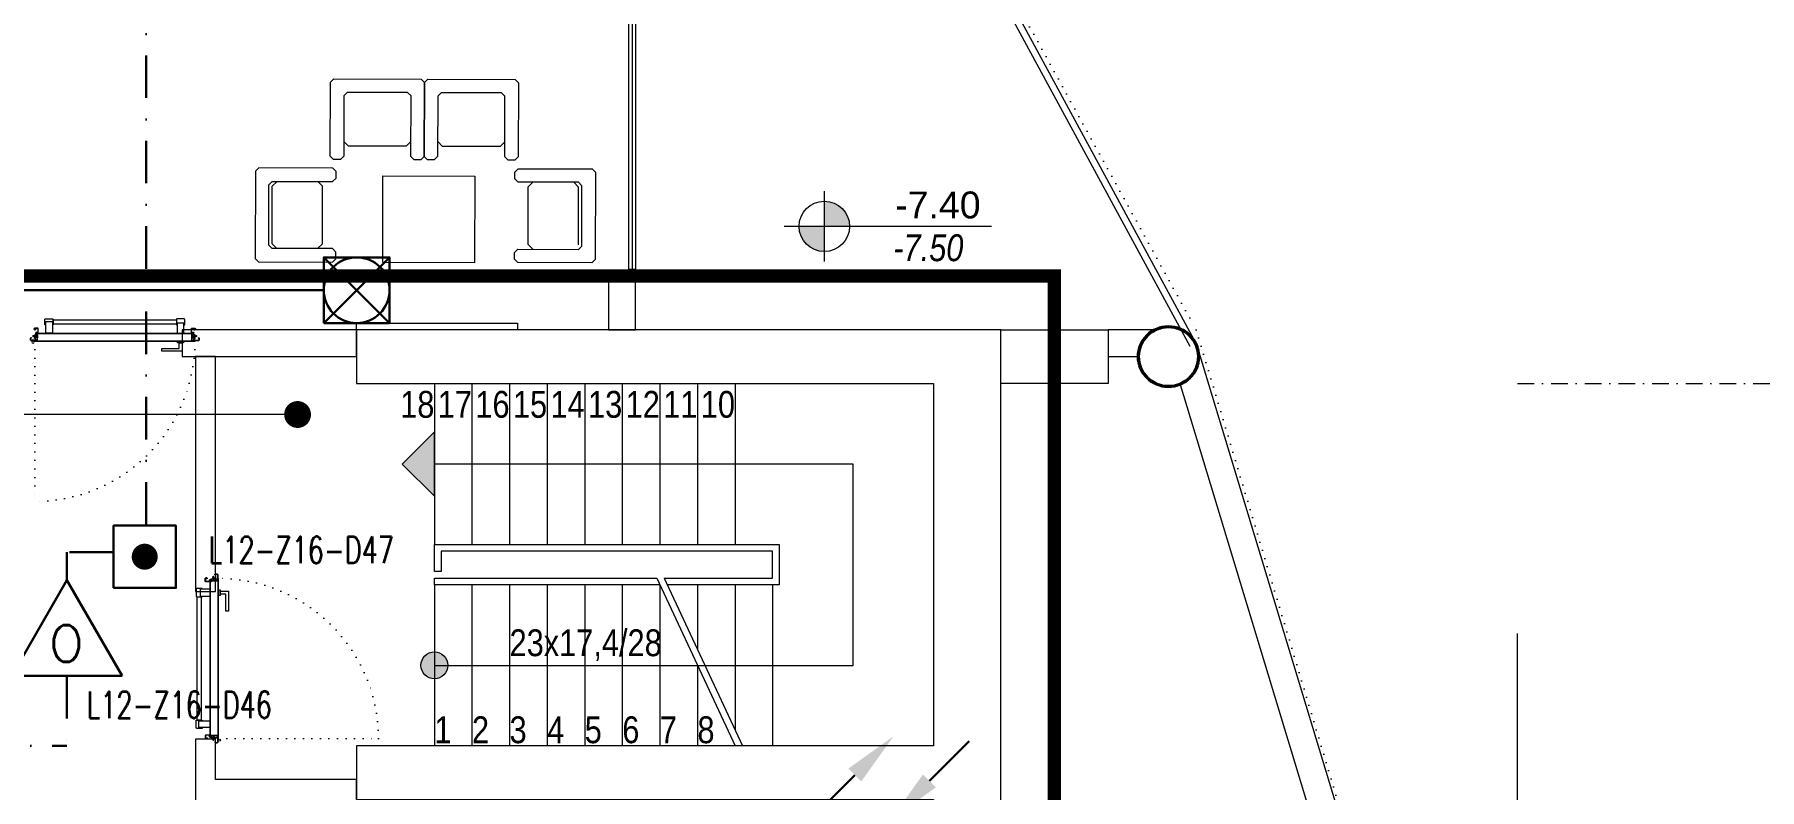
# Model space of a CAD drawing. Header units: metres. Extents: x -19121 to 152404, y -12107 to 29421.
# Drawn here: x 95320 to 96605, y 2138 to 2700 of the extents above; entities that cross this region are included whole.
import ezdxf
from ezdxf.enums import TextEntityAlignment as Align

# ---------------------------------------------------------------- set-up
doc = ezdxf.new("R2010")
doc.units = ezdxf.units.M
doc.header["$LTSCALE"] = 50
doc.header["$MEASUREMENT"] = 0
for name, pattern in [('DASHDOT', [25.4, 12.7, -6.35, 0, -6.35]), ('DASHDOT2', [0.5, 0.25, -0.125, 0, -0.125]), ('DOT2', [0.125, 0, -0.125])]:
    doc.linetypes.add(name, pattern=pattern)
doc.layers.get('0').update_dxf_attribs({"color": 9, "lineweight": 9})
for name, color, linetype, lineweight in [('00', 9, 'Continuous', 9), ('01', 9, 'Continuous', 9), ('06D', 9, 'Continuous', 9), ('10', 9, 'Continuous', 9), ('14', 9, 'Continuous', 9), ('15', 9, 'Continuous', 9), ('19', 9, 'Continuous', 9), ('20', 9, 'DOT2', 9), ('21', 9, 'Continuous', 9), ('21_mahal200', 9, 'Continuous', 9), ('24', 9, 'DASHDOT2', 9), ('E-DEDEKTÖR NUMARALARI', 20, 'Continuous', 30), ('E-DUVAR TİPİ FLAŞÖR', 7, 'Continuous', 30), ('E-KABLO', 7, 'Continuous', 30), ('E-OK', 3, 'Continuous', 30), ('E-OPTİK DUMAN DEDEKTÖRÜ', 7, 'Continuous', 30), ('E-YANGIN İHBAR BUTONU', 7, 'Continuous', 30), ('PENC4', 9, 'Continuous', 9)]:
    doc.layers.add(name, color=color, linetype=linetype, lineweight=lineweight)
doc.styles.add('Arial', font='arial.ttf', dxfattribs={"height": 2.5})
doc.styles.add('E-YAZI', font='txttw.shx', dxfattribs={"height": 200})
doc.styles.add('MuuM_TEXT-ITALIC', font='ARIALNI.TTF')
doc.styles.add('MuuM_TEXT-STANDART', font='ARIALN.TTF')
doc.dimstyles.new('MuuM_DIM200', dxfattribs={"dimscale": 20, "dimtxt": 2, "dimasz": 1, "dimexe": 1, "dimexo": 1, "dimgap": 1, "dimtad": 1, "dimdec": 1, "dimrnd": 0.5, "dimdsep": 46, "dimtxsty": 'MuuM_TEXT-STANDART', "dimblk": 'ARCHTICK', "dimcen": 0, "dimdle": 0.15, "dimclrd": 256, "dimclre": 256, "dimclrt": 256, "dimadec": 0, "dimazin": 0, "dimtfac": 5, "dimtdec": 1, "dimtix": 1, "dimtmove": 2, "dimatfit": 3, "dimldrblk": 'DOT', "dimfxl": 3, "dimfxlon": 1, "dimtolj": 1, "dimlwd": -1, "dimlwe": -1, "dimarcsym": 0})

# ---------------------------------------------------------------- blocks, each defined once
blk = doc.blocks.new('100_OPTİK DUMAN DEDEKTÖRÜ 085')
at = {"layer": 'E-OPTİK DUMAN DEDEKTÖRÜ', "color": 4}
blk.add_lwpolyline([(2.059, 0), (0, 3.566), (-2.059, 0)], close=True, dxfattribs=at)
at = {"layer": 'E-OPTİK DUMAN DEDEKTÖRÜ', "color": 3, "style": 'E-YAZI'}
blk.add_text('O', height=1.36, dxfattribs=at).set_placement((-0.022, 1.201), align=Align.MIDDLE)
blk = doc.blocks.new('*U241')
at = {"layer": 'E-OK', "color": 3, "linetype": 'Continuous'}
blk.add_line((84.9, 84.8), (172.1, 172), dxfattribs=at)
at = {"layer": 'E-OK', "color": 4, "linetype": 'Continuous', "const_width": 30}
blk.add_lwpolyline([(-15, 0, 1), (15, 0, 1)], format="xyb", close=True, dxfattribs=at)
at = {"layer": 'E-OK', "color": 3, "linetype": 'Continuous'}
blk.add_solid([(99, 70.7), (70.7, 99), (0, 0)], dxfattribs=at)
blk = doc.blocks.new('*U239')
at = {"layer": 'E-OK', "color": 3, "linetype": 'Continuous'}
blk.add_line((-97.8, -97.7), (0, 0), dxfattribs=at)
at = {"layer": 'E-OK', "color": 4, "linetype": 'Continuous', "const_width": 30}
blk.add_lwpolyline([(-15, 0, 1), (15, 0, 1)], format="xyb", close=True, dxfattribs=at)
at = {"layer": 'E-OK', "color": 3, "linetype": 'Continuous'}
blk.add_solid([(-83.6, -111.9), (-111.9, -83.6), (-182.7, -182.5)], dxfattribs=at)
blk = doc.blocks.new('100_YANGIN İHBAR BUTONU 085')
at = {"layer": 'E-YANGIN İHBAR BUTONU', "color": 4}
blk.add_lwpolyline([(-1.16, -1.16), (-1.16, 1.16), (1.16, 1.16), (1.16, -1.16)], close=True, dxfattribs=at)
at = {"layer": 'E-YANGIN İHBAR BUTONU', "color": 3, "const_width": 0.483}
blk.add_lwpolyline([(-0.242, 0, 1), (0.242, 0, 1)], format="xyb", close=True, dxfattribs=at)
blk = doc.blocks.new('100_DUVAR TİPİ FLAŞÖR 085')
at = {"layer": 'E-DUVAR TİPİ FLAŞÖR', "color": 4}
blk.add_line((-1.224, 2.448), (1.224, 0), dxfattribs=at)
blk.add_lwpolyline([(-1.224, 0), (-1.224, 2.448), (1.224, 2.448), (1.224, 0)], close=True, dxfattribs=at)
blk.add_lwpolyline([(1.224, 2.448), (-1.224, 0)], dxfattribs=at)
blk.add_circle((0, 1.224), 1.224, dxfattribs=at)
blk = doc.blocks.new('1.Bod.Ara.Sitatik Elk')
at = {"layer": '01'}
for points in [[(12040, -6190), (12040, -6190), (12040, -6150), (12040, -6150), (12040, -6150), (12040, -6150), (11560, -6150), (11560, -6190), (11990, -6190), (11990, -6460), (11560, -6460), (11560, -6500), (11600, -6500), (11600, -6500), (11990, -6500), (11990, -6610), (12040, -6610), (12040, -6190)], [(12040, -6150), (12120, -6150), (12120, -6190), (12040, -6190)]]:
    blk.add_lwpolyline(points, close=True, dxfattribs=at)
blk = doc.blocks.new('_ArchTick')
at = {"color": 0, "linetype": 'ByBlock', "const_width": 0.15}
blk.add_lwpolyline([(-0.5, -0.5), (0.5, 0.5)], dxfattribs=at)
blk = doc.blocks.new('_Dot')
at = {"color": 0, "linetype": 'ByBlock', "lineweight": -2}
blk.add_line((-0.5, 0), (-1, 0), dxfattribs=at)
at = {"color": 0, "linetype": 'ByBlock', "const_width": 0.5}
blk.add_lwpolyline([(-0.25, 0, 1), (0.25, 0, 1)], format="xyb", close=True, dxfattribs=at)
blk = doc.blocks.new('prf-10x10')
blk.add_lwpolyline([(-5, -5), (5, -5), (5, 5), (-5, 5)], close=True)
at = {"color": 255}
blk.add_solid([(-5, -5), (5, -5), (-5, 5), (5, 5)], dxfattribs=at)
at = {"layer": '10'}
blk.add_point((0, 0), dxfattribs=at)
blk = doc.blocks.new('*U389')
at = {"layer": '06D'}
blk.add_lwpolyline([(-2.5, 600), (2.5, 600), (2.5, 0), (-2.5, 0)], close=True, dxfattribs=at)
at = {"layer": '15'}
blk.add_lwpolyline([(0, 595), (0, 5)], dxfattribs=at)
at = {"layer": '10', "xscale": 0.5, "yscale": 0.5, "rotation": 90}
for p in [(0, 597.5), (0, 2.5)]:
    blk.add_blockref('prf-10x10', p, dxfattribs=at)
blk = doc.blocks.new('*U19')
at = {"ltscale": 15}
for p, q in [((-25, 1), (-26, 0)), ((-25, -1), (-26, 0)), ((-23, 1), (-25, 1)), ((-23, 1), (-23, -2)), ((-21, -3), (-18, 3)), ((-21, -3), (-18, 3)), ((-20, -3), (-17, 3)), ((-20, -3), (-16, 3)), ((-18, -3), (-15, 3)), ((-18, -3), (-15, 3)), ((-18, 1), (-18, 2)), ((-17, -3), (-14, 3)), ((-17, -3), (-13, 3)), ((-17, 1), (-17, 2)), ((-15, -3), (-12, 3)), ((-15, -3), (-12, 3)), ((-15, 1), (-15, 2)), ((-14, -3), (-11, 3)), ((-14, -3), (-10, 3)), ((-14, 1), (-14, 2)), ((-12, -3), (-9, 3)), ((-12, -3), (-9, 3)), ((-12, 1), (-12, 2)), ((-11, -3), (-8, 3)), ((-11, -3), (-7, 3)), ((-11, 1), (-11, 2)), ((-9, -3), (-6, 3)), ((-9, -3), (-6, 3)), ((-9, 1), (-9, 2)), ((-8, -3), (-4, 3)), ((-8, -3), (-5, 3)), ((-8, 1), (-8, 2)), ((-6, -3), (-3, 3)), ((-6, -3), (-3, 3)), ((-6, 1), (-6, 2)), ((-5, -3), (-1, 3)), ((-5, -3), (-2, 3)), ((-5, 1), (-5, 2)), ((-3, 1), (-3, 2)), ((0, 4), (-2, 1)), ((-2, 1), (-2, 2)), ((0, 0), (-1, 0)), ((-25, -1), (-23, -2)), ((-9, -2), (-23, -2)), ((-21, -3), (-21, -2)), ((-20, -3), (-19, -2)), ((-20, -2), (-19, -2)), ((-19, -2), (-18, -2)), ((-18, -3), (-18, -2)), ((-17, -3), (-16, -2)), ((-17, -2), (-16, -2)), ((-16, -2), (-15, -2)), ((-15, -3), (-15, -2)), ((-14, -3), (-13, -2)), ((-14, -2), (-13, -2)), ((-13, -2), (-12, -2)), ((-12, -3), (-12, -2)), ((-11, -3), (-10, -2)), ((-11, -2), (-10, -2)), ((-10, -2), (-9, -2)), ((-9, -3), (-9, -2)), ((-8, -2), (-7, -2)), ((-8, -3), (-7, -2)), ((-7, -2), (-6, -2)), ((-6, -3), (-6, -2)), ((-5, -2), (-4, -2)), ((-5, -3), (-4, -2)), ((-4, -2), (-2, -2)), ((0, -4), (-2, -2)), ((0, 0), (-1, 0))]:
    blk.add_line(p, q, dxfattribs=at)
for p, q in [((-7, 1), (-23, 1)), ((-17, 1), (-19, 1)), ((-16, 1), (-17, 1)), ((-14, 1), (-16, 1)), ((-13, 1), (-14, 1)), ((-11, 1), (-13, 1)), ((-10, 1), (-11, 1)), ((-8, 1), (-10, 1)), ((-7, 1), (-8, 1)), ((-5, 1), (-7, 1)), ((-4, 1), (-5, 1)), ((-2, 1), (-4, 1)), ((-2, 1), (-2, 1)), ((0, 0), (0, 4)), ((-2, -2), (-2, -2)), ((0, 0), (0, -4))]:
    blk.add_line(p, q)
for centre, radius, start, end in [((-26, 4), 3.92, 274.361, 322.1025), ((-26, -4), 3.92, 37.8975, 85.639), ((-18, 3), 0.0971, 330.3204, 150.3204), ((-17, 3), 0.0971, 330.3204, 150.3204), ((-15, 3), 0.0971, 330.3204, 150.3204), ((-14, 3), 0.0971, 330.3204, 150.3204), ((-12, 3), 0.0971, 330.3204, 150.3204), ((-11, 3), 0.0971, 330.3204, 150.3204), ((-9, 3), 0.0971, 330.3204, 150.3204), ((-8, 3), 0.0971, 330.3204, 150.3204), ((-6, 3), 0.0971, 330.3204, 150.3204), ((-5, 3), 0.0971, 330.3204, 150.3204), ((-3, 3), 0.0971, 330.3204, 150.3204), ((-2, 3), 0.0971, 330.3204, 150.3204), ((-1, 0), 0.486, 90, 270), ((0, 4), 0.25, 0, 150.0864), ((-21, -3), 0.0971, 150.3204, 330.3204), ((-20, -3), 0.0971, 150.3204, 330.3204), ((-18, -3), 0.0971, 150.3204, 330.3204), ((-17, -3), 0.0971, 150.3204, 330.3204), ((-15, -3), 0.0971, 150.3204, 330.3204), ((-14, -3), 0.0971, 150.3204, 330.3204), ((-12, -3), 0.0971, 150.3204, 330.3204), ((-11, -3), 0.0971, 150.3204, 330.3204), ((-9, -3), 0.0971, 150.3204, 330.3204), ((-8, -3), 0.0971, 150.3204, 330.3204), ((-6, -3), 0.0971, 150.3204, 330.3204), ((-5, -3), 0.0971, 150.3204, 330.3204), ((0, -4), 0.25, 209.9136, 0)]:
    blk.add_arc(centre, radius, start, end, dxfattribs=at)
blk = doc.blocks.new('conta')
at = {"ltscale": 10}
for p, q in [((-2649.9, 5345.5), (-2649.8, 5345.6)), ((-2649.7, 5345.4), (-2649.3, 5345.4)), ((-2649.2, 5345.4), (-2649.1, 5345.5)), ((-2649.9, 5344.5), (-2649.8, 5344.3)), ((-2649.8, 5344.3), (-2649.7, 5344.3)), ((-2649, 5344), (-2648.8, 5343.8)), ((-2648.9, 5344.1), (-2648.7, 5343.9)), ((-2648.8, 5345.1), (-2648.6, 5345.3)), ((-2648.8, 5344.9), (-2648.6, 5345.2)), ((-2648.7, 5343.8), (-2648.7, 5343.8)), ((-2648.6, 5345.3), (-2648.6, 5345.3))]:
    blk.add_line(p, q, dxfattribs=at)
for centre, radius, start, end in [((-2649.8, 5345.5), 0.05, 140.6345, 188.9372), ((-2653, 5345), 3.19, 350.4674, 8.9372), ((-2649.7, 5345.6), 0.0696, 22.2428, 159.258), ((-2650.9, 5345), 1.24, 340.3382, 16.7772), ((-2649.7, 5345.4), 0.03, 90, 196.7772), ((-2649.3, 5345.5), 0.05, 270, 303.0062), ((-2649.1, 5345.5), 0.03, 4.7972, 123.0062), ((-2651.2, 5344.8), 2.33, 7.5897, 18.7951), ((-2649, 5345.6), 0.05, 18.7951, 42.1429), ((-2650.2, 5345), 1.27, 338.7066, 23.0418), ((-2649.9, 5344.5), 0.02, 170.4674, 213.7451), ((-2649.7, 5344.6), 0.03, 160.3382, 273.2666), ((-2649.6, 5341.5), 3.01, 80.4362, 93.2666), ((-2649.2, 5344.1), 0.231, 353.9571, 81.9004), ((-2649.1, 5344.5), 0.03, 260.4362, 338.7066), ((-2648.9, 5344.1), 0.1, 173.9571, 217.2653), ((-2648.8, 5345.1), 0.05, 187.5897, 322.7347), ((-2658.2, 5345.2), 9.36, 353.6857, 357.8537), ((-2648.8, 5344.2), 0.1, 173.6857, 217.2653), ((-2648.8, 5344.8), 0.05, 142.7347, 180.2669), ((-2648.7, 5343.8), 0.05, 217.2653, 307.2653), ((-2648.7, 5343.8), 0.05, 307.2653, 37.2653), ((-2648.6, 5345.3), 0.05, 52.7347, 142.7347), ((-2648.6, 5345.3), 0.05, 322.7347, 52.7347)]:
    blk.add_arc(centre, radius, start, end, dxfattribs=at)
for points, knots in [([(-2649, 5345.6), (-2649, 5345.6), (-2649.1, 5345.7), (-2649.2, 5345.4), (-2649.3, 5345.7), (-2649.4, 5345.5), (-2649.5, 5345.7), (-2649.6, 5345.5), (-2649.7, 5345.6), (-2649.7, 5345.6)], [0.0086373, 0.0086373, 0.0086373, 0.0086373, 0.1097304, 0.3133405, 0.4430081, 0.5658764, 0.7165186, 0.8527974, 0.9648495, 0.9648495, 0.9648495, 0.9648495]), ([(-2649.7, 5344.3), (-2649.7, 5344.3), (-2649.7, 5344.5), (-2649.6, 5344.3), (-2649.3, 5344.4), (-2649.2, 5344.4), (-2649.2, 5344.4)], [0, 0, 0, 0, 0.1008757, 0.3841126, 0.5436166, 0.6906785, 0.6906785, 0.6906785, 0.6906785])]:
    blk.add_open_spline(points, degree=3, knots=knots, dxfattribs=at)
blk = doc.blocks.new('p-yn_sackasa')
at = {"layer": '10', "linetype": 'Continuous'}
for p, q in [((-2.2, 0), (-2.2, -0.2)), ((0, 6.9), (0, 6.2)), ((0, 6.2), (0, 6.9)), ((0.1, 6.9), (0.1, 6.2)), ((0.2, 6.9), (0.2, 6.2)), ((2.7, 7.2), (0.3, 7.2)), ((2.7, 7.2), (0.3, 7.2)), ((2.7, 7), (0.3, 7)), ((0.3, 7), (2.7, 7)), ((0.3, 6.1), (0.8, 6.1)), ((0.7, 6), (0.3, 6)), ((0.3, 5.9), (0.7, 5.9)), ((0.8, 5.9), (0.3, 5.9)), ((0.7, 5.9), (0.7, 6)), ((0.7, -0.7), (0.7, 2.3)), ((0.7, -0.7), (0.7, 2.3)), ((0.8, 5.9), (0.8, 6.1)), ((0.8, -0.7), (0.8, 2.3)), ((0.8, -0.7), (0.8, 2.3)), ((0.9, 2.3), (1, 2.3)), ((0.9, 2.3), (0.9, 2.3)), ((1, 2.5), (1, 2.4)), ((1, 2.5), (1, 2.5)), ((1.1, 2.5), (1.1, 3.7)), ((1.1, 2.5), (1.1, 3.7)), ((1.3, 3.7), (1.3, 2.5)), ((1.3, 2.5), (1.3, 3.7)), ((2.5, 4), (1.4, 4)), ((1.4, 4), (2.5, 4)), ((1.4, 3.8), (2.5, 3.8)), ((2.5, 3.8), (1.4, 3.8)), ((2.5, 3.4), (2.6, 3.7)), ((2.6, 3.7), (2.5, 3.4)), ((2.7, 3.6), (2.6, 3.3)), ((2.7, 3.6), (2.6, 3.3)), ((2.8, 3.3), (2.8, 6.9)), ((2.8, 3.3), (2.8, 6.9)), ((2.9, 3.3), (2.9, 6.9)), ((2.9, 3.3), (2.9, 6.9)), ((-2.9, -1.7), (-2.9, -0.3)), ((-2.9, -0.3), (-2.9, -1.7)), ((-2.8, -0.3), (-2.8, -1.7)), ((-2.8, -0.3), (-2.8, -1.7)), ((-2.2, 0), (-2.7, 0)), ((-2.2, 0), (-2.7, 0)), ((-2.2, -0.1), (-2.7, -0.1)), ((-2.2, -0.2), (-2.7, -0.2)), ((1, -1.8), (-2.7, -1.8)), ((1, -1.9), (-2.7, -1.9)), ((-2.7, -2), (1, -2)), ((1, -2), (-2.7, -2)), ((-2.2, -0.1), (-2.2, 0)), ((0.9, -0.8), (1, -0.8)), ((0.9, -0.8), (0.9, -0.8)), ((1, -0.9), (1, -0.9)), ((1, -0.9), (1, -0.9)), ((1.1, -1), (1.1, -1.7)), ((1.1, -1), (1.1, -1.7)), ((1.3, -1), (1.3, -1.7)), ((1.3, -1), (1.3, -1.7))]:
    blk.add_line(p, q, dxfattribs=at)
for points in [[(0.1, 2.1), (0.7, 2.1), (0.7, -0.5), (0.1, -0.5)], [(0.1, 2.1), (0.4, 2.1), (0.4, -0.5), (0.1, -0.5)]]:
    blk.add_lwpolyline(points, close=True, dxfattribs=at)
for centre, radius, start, end in [((0.3, 6.9), 0.249, 90, 180), ((0.3, 6.9), 0.261, 90, 180), ((0.3, 6.2), 0.249, 181.345, 271.3502), ((0.3, 6.2), 0.261, 180, 270), ((0.3, 6.9), 0.122, 90, 180), ((0.3, 6.2), 0.122, 180, 270), ((0.3, 6.9), 0.11, 90, 180), ((0.3, 6.2), 0.11, 180, 270), ((0.9, 2.3), 0.206, 63.2169, 180), ((0.9, 2.3), 0.219, 63.2153, 180), ((0.9, 2.3), 0.0801, 63.215, 180), ((0.9, 2.3), 0.0674, 63.2144, 180), ((1, 2.5), 0.219, 243.2148, 0), ((1, 2.5), 0.0801, 243.2203, 0), ((1, 2.5), 0.206, 243.2197, 0), ((1, 2.5), 0.0674, 243.2129, 0), ((1.4, 3.7), 0.24, 90, 180), ((1.4, 3.7), 0.253, 90, 180), ((1.4, 3.7), 0.114, 90, 180), ((1.4, 3.7), 0.101, 90, 180), ((2.5, 3.7), 0.249, 342.8613, 90), ((2.5, 3.7), 0.261, 342.8602, 90), ((2.5, 3.7), 0.122, 342.8607, 90), ((2.5, 3.7), 0.11, 342.8621, 90), ((2.7, 3.3), 0.232, 162.8601, 0), ((2.7, 3.3), 0.219, 162.8613, 0), ((2.7, 3.3), 0.0927, 162.8605, 0), ((2.7, 3.3), 0.0801, 162.8624, 0), ((2.7, 6.9), 0.249, 0, 90), ((2.7, 6.9), 0.261, 0, 90), ((2.7, 6.9), 0.122, 0, 90), ((2.7, 6.9), 0.11, 0, 90), ((-2.7, -0.3), 0.24, 90, 180), ((-2.7, -0.3), 0.253, 90, 180), ((-2.7, -1.7), 0.24, 180, 270), ((-2.7, -1.7), 0.253, 180, 270), ((-2.7, -0.3), 0.114, 90, 180), ((-2.7, -0.3), 0.101, 90, 180), ((-2.7, -1.7), 0.114, 180, 270), ((-2.7, -1.7), 0.101, 180, 270), ((0.9, -0.7), 0.206, 180, 296.7851), ((0.9, -0.7), 0.219, 180, 296.785), ((0.9, -0.7), 0.0674, 180, 180.5245), ((0.9, -0.7), 0.0801, 180, 296.785), ((0.9, -0.7), 0.0674, 180, 296.7871), ((1, -1), 0.219, 0, 116.7854), ((1, -1), 0.206, 0, 116.7836), ((1, -1), 0.0801, 0, 116.7811), ((1, -1), 0.0674, 0, 116.7871), ((1, -1.7), 0.114, 270, 0), ((1, -1.7), 0.24, 270, 0), ((1, -1.7), 0.101, 270, 0), ((1, -1.7), 0.253, 270, 0)]:
    blk.add_arc(centre, radius, start, end, dxfattribs=at)
at = {"layer": '10', "xscale": 0.0842696629213483, "yscale": 0.0842696629213483, "zscale": 0.0842696629213483}
blk.add_blockref('*U19', (1, 1.3), dxfattribs=at)
at = {"layer": '14', "xscale": -0.7887640449438696, "yscale": 0.7887640449438696, "zscale": 0.7887640449438204, "rotation": 90}
blk.add_blockref('conta', (4217.8, -2086.4), dxfattribs=at)
blk = doc.blocks.new('*U366')
at = {"layer": '06D'}
for points in [[(8.8, 3.5), (8.8, 4.8), (13.2, 4.8), (13.2, 3.5), (8.8, 3.5)], [(9.9, 4.8), (9.9, 11), (24.9, 11), (24.9, 9.1), (12.1, 9.1), (12.1, 9.1), (12.1, 4.8), (9.9, 4.8)]]:
    blk.add_lwpolyline(points, dxfattribs=at)
for points in [[(8.5, -8.6), (7.9, -8.6), (7.9, -12.6, 0.414214), (8.2, -13), (13.7, -13, 0.414214), (14.1, -12.6), (14.1, -8.6), (13.5, -8.6)], [(111.5, -8.6), (112.1, -8.6), (112.1, -12.6, -0.414214), (111.7, -13), (106.2, -13, -0.414214), (105.9, -12.6), (105.9, -8.6), (106.5, -8.6)]]:
    blk.add_lwpolyline(points, format="xyb", dxfattribs=at)
for points in [[(8.5, -10), (13.5, -10), (13.5, -2.5), (8.5, -2.5)], [(105.9, -12.4), (14.1, -12.4), (14.1, -9.2), (105.9, -9.2)], [(111.5, -11.1), (106.5, -11.1), (106.5, -2.5), (111.5, -2.5)]]:
    blk.add_lwpolyline(points, close=True, dxfattribs=at)
at = {"layer": '10', "ltscale": 10}
for p, q in [((0.3, 3.4), (0.3, 3.3)), ((119.6, 3.5), (0.4, 3.5)), ((0.4, 3.4), (0.4, 3.3)), ((0.4, 3.2), (2.2, 3.2)), ((119.5, 3.4), (0.5, 3.4)), ((0.5, 3.3), (2.3, 3.3)), ((2, 0.9), (1, 0.9)), ((2, 0.9), (1, 0.9)), ((2, 0.7), (1, 0.7)), ((2, 0.7), (1, 0.7)), ((1, 0.3), (2, -0.4)), ((1, 0.3), (2, -0.4)), ((2, -0.4), (2, 1.1)), ((2, 1.1), (2.3, 1.1)), ((2, -0.4), (2, 1.1)), ((2, 1.1), (2.3, 1.1)), ((2.3, 3.1), (2.3, -2.4)), ((2.3, 1.1), (2.3, -0.4)), ((2.3, 1.1), (2.3, -0.4)), ((2.4, 3.2), (2.4, -2.3)), ((117.5, 3.2), (117.5, -2.3)), ((119.5, 3.3), (117.6, 3.3)), ((119.6, 3.2), (117.7, 3.2)), ((117.7, 3.1), (117.7, -2.4)), ((117.7, 1.1), (118, 1.1)), ((117.7, 0.7), (117.7, 1.1)), ((117.7, -0.8), (117.7, 0.7)), ((118, 1.1), (118, 0.7)), ((118, 0.7), (118, -0.8)), ((119, 0), (118, 0.7)), ((119.5, 3.4), (119.5, 3.3)), ((119.7, 3.4), (119.7, 3.3)), ((120.8, 3), (120.8, 3.4)), ((120.8, 3), (120.8, 3.4)), ((121.1, 3), (121.1, 3.4)), ((121.1, 3), (121.1, 3.4)), ((121.2, 3.1), (121.1, 3.1)), ((121.2, 3.1), (121.1, 3.1)), ((121.2, 3.1), (121.2, 3.2)), ((121.2, 3.1), (121.2, 3.2)), ((121.6, 3.7), (121.7, 3.6)), ((121.6, 3.7), (121.7, 3.6)), ((2, -0.8), (2, -0.4)), ((2, -0.8), (2, -0.4)), ((2.3, -0.8), (2, -0.8)), ((2.3, -0.8), (2, -0.8)), ((2.3, -0.4), (2.3, -0.8)), ((2.3, -0.4), (2.3, -0.8)), ((117.6, -2.5), (2.4, -2.5)), ((117.5, -2.3), (2.5, -2.3)), ((118, -0.8), (117.7, -0.8)), ((118, -0.4), (119, -0.4)), ((118, -0.6), (119, -0.6))]:
    blk.add_line(p, q, dxfattribs=at)
blk.add_circle((120.9, 4.2), 0.843, dxfattribs=at)
blk.add_circle((120.9, 4.2), 0.843, dxfattribs=at)
for centre, radius, start, end in [((0.4, 3.4), 0.1, 90, 180), ((0.4, 3.3), 0.1, 180, 270), ((0.5, 3.4), 0.005, 90, 180), ((0.5, 3.3), 0.005, 180, 270), ((2.2, 3.1), 0.05, 0, 90), ((2.3, 3.2), 0.1, 0, 90), ((117.6, 3.2), 0.1, 90, 180), ((117.7, 3.1), 0.05, 90, 180), ((119.5, 3.4), 0.005, 0, 90), ((119.5, 3.3), 0.005, 270, 0), ((119.6, 3.4), 0.1, 0, 90), ((119.6, 3.3), 0.1, 270, 0), ((120.4, 3.2), 0.302, 299.9685, 74.4476), ((120.4, 3.2), 0.302, 299.9685, 74.4476), ((120.4, 3.2), 0.428, 322.379, 23.648), ((120.4, 3.2), 0.428, 322.379, 23.648), ((120.9, 4.2), 1.01, 285.7139, 320.5908), ((120.9, 4.2), 1.01, 285.7139, 320.5908), ((2.4, -2.3), 0.141, 194.9271, 255.0729), ((117.5, -2.3), 0.05, 270, 0), ((117.6, -2.4), 0.1, 270, 0)]:
    blk.add_arc(centre, radius, start, end, dxfattribs=at)
at = {"layer": '20'}
blk.add_lwpolyline([(119.7, 3.4), (119.7, 122.8, 0.414214), (0.3, 3.4, -1)], format="xyb", dxfattribs=at)
at = {"xscale": -1, "rotation": 180}
blk.add_blockref('p-yn_sackasa', (0, 1), dxfattribs=at)
at = {"rotation": 180}
blk.add_blockref('p-yn_sackasa', (120, 1), dxfattribs=at)
blk = doc.blocks.new('*U367')
at = {"layer": '06D'}
for points in [[(110.1, 4.8), (110.1, 11), (95.1, 11), (95.1, 9.1), (107.9, 9.1), (107.9, 9.1), (107.9, 4.8), (110.1, 4.8)], [(111.2, 3.5), (111.2, 4.8), (106.8, 4.8), (106.8, 3.5), (111.2, 3.5)]]:
    blk.add_lwpolyline(points, dxfattribs=at)
for points in [[(8.5, -8.6), (7.9, -8.6), (7.9, -12.6, 0.414214), (8.2, -13), (13.7, -13, 0.414214), (14.1, -12.6), (14.1, -8.6), (13.5, -8.6)], [(111.5, -8.6), (112.1, -8.6), (112.1, -12.6, -0.414214), (111.7, -13), (106.2, -13, -0.414214), (105.9, -12.6), (105.9, -8.6), (106.5, -8.6)]]:
    blk.add_lwpolyline(points, format="xyb", dxfattribs=at)
for points in [[(8.5, -11.1), (13.5, -11.1), (13.5, -2.5), (8.5, -2.5)], [(14.1, -12.4), (105.9, -12.4), (105.9, -9.2), (14.1, -9.2)], [(111.5, -10), (106.5, -10), (106.5, -2.5), (111.5, -2.5)]]:
    blk.add_lwpolyline(points, close=True, dxfattribs=at)
at = {"layer": '10', "ltscale": 10}
for p, q in [((-1.6, 3.7), (-1.7, 3.6)), ((-1.6, 3.7), (-1.7, 3.6)), ((-1.2, 3.1), (-1.2, 3.2)), ((-1.2, 3.1), (-1.2, 3.2)), ((-1.2, 3.1), (-1.1, 3.1)), ((-1.2, 3.1), (-1.1, 3.1)), ((-1.1, 3), (-1.1, 3.4)), ((-1.1, 3), (-1.1, 3.4)), ((-0.8, 3), (-0.8, 3.4)), ((-0.8, 3), (-0.8, 3.4)), ((0.3, 3.4), (0.3, 3.3)), ((0.4, 3.5), (119.6, 3.5)), ((0.4, 3.4), (0.4, 3.3)), ((0.4, 3.2), (2.2, 3.2)), ((0.5, 3.4), (119.5, 3.4)), ((0.5, 3.3), (2.3, 3.3)), ((1, 0), (2, 0.7)), ((2, 1.1), (2, 0.7)), ((2.3, 1.1), (2, 1.1)), ((2, 0.7), (2, -0.8)), ((2.3, 3.1), (2.3, -2.4)), ((2.3, 0.7), (2.3, 1.1)), ((2.3, -0.8), (2.3, 0.7)), ((2.4, 3.2), (2.4, -2.3)), ((117.5, 3.2), (117.5, -2.3)), ((119.5, 3.3), (117.6, 3.3)), ((119.6, 3.2), (117.7, 3.2)), ((117.7, 3.1), (117.7, -2.4)), ((117.7, 1.1), (117.7, -0.4)), ((118, 1.1), (117.7, 1.1)), ((117.7, 1.1), (117.7, -0.4)), ((118, 1.1), (117.7, 1.1)), ((118, -0.4), (118, 1.1)), ((118, -0.4), (118, 1.1)), ((118, 0.9), (119, 0.9)), ((118, 0.9), (119, 0.9)), ((118, 0.7), (119, 0.7)), ((118, 0.7), (119, 0.7)), ((119, 0.3), (118, -0.4)), ((119, 0.3), (118, -0.4)), ((119.5, 3.4), (119.5, 3.3)), ((119.7, 3.4), (119.7, 3.3)), ((2, -0.4), (1, -0.4)), ((2, -0.6), (1, -0.6)), ((2, -0.8), (2.3, -0.8)), ((2.4, -2.5), (117.6, -2.5)), ((2.5, -2.3), (117.5, -2.3)), ((117.7, -0.4), (117.7, -0.8)), ((117.7, -0.4), (117.7, -0.8)), ((117.7, -0.8), (118, -0.8)), ((117.7, -0.8), (118, -0.8)), ((118, -0.8), (118, -0.4)), ((118, -0.8), (118, -0.4))]:
    blk.add_line(p, q, dxfattribs=at)
blk.add_circle((-0.9, 4.2), 0.843, dxfattribs=at)
blk.add_circle((-0.9, 4.2), 0.843, dxfattribs=at)
for centre, radius, start, end in [((-0.9, 4.2), 1.01, 219.4092, 254.2861), ((-0.9, 4.2), 1.01, 219.4092, 254.2861), ((-0.4, 3.2), 0.428, 156.352, 217.621), ((-0.4, 3.2), 0.428, 156.352, 217.621), ((-0.4, 3.2), 0.302, 105.5524, 240.0315), ((-0.4, 3.2), 0.302, 105.5524, 240.0315), ((0.4, 3.4), 0.1, 90, 180), ((0.4, 3.3), 0.1, 180, 270), ((0.5, 3.4), 0.005, 90, 180), ((0.5, 3.3), 0.005, 180, 270), ((2.2, 3.1), 0.05, 0, 90), ((2.3, 3.2), 0.1, 0, 90), ((117.6, 3.2), 0.1, 90, 180), ((117.7, 3.1), 0.05, 90, 180), ((119.5, 3.4), 0.005, 0, 90), ((119.5, 3.3), 0.005, 270, 0), ((119.6, 3.4), 0.1, 0, 90), ((119.6, 3.3), 0.1, 270, 0), ((2.4, -2.4), 0.1, 180, 270), ((2.5, -2.3), 0.05, 180, 270), ((117.6, -2.3), 0.141, 284.9271, 345.0729)]:
    blk.add_arc(centre, radius, start, end, dxfattribs=at)
at = {"layer": '20'}
blk.add_lwpolyline([(0.3, 3.4), (0.3, 122.8, -0.414214), (119.7, 3.4, 1)], format="xyb", dxfattribs=at)
at = {"xscale": -1, "rotation": 180}
blk.add_blockref('p-yn_sackasa', (0, 1), dxfattribs=at)
at = {"rotation": 180}
blk.add_blockref('p-yn_sackasa', (120, 1), dxfattribs=at)
blk = doc.blocks.new('0_elevationtarget-p-bk')
h = blk.add_hatch(color=250)
h.paths.add_polyline_path([(1.88, 0, 0.414214), (0, 1.88), (0, 0)])
h.paths.add_polyline_path([(0, 0), (-1.88, 0, 0.414214), (0, -1.88)])
blk.add_line((0, -2.62), (0, 2.62))
blk.add_lwpolyline([(12.45, 0), (-3, 0)])
blk.add_circle((0, 0), 1.88)
at = {"style": 'Arial'}
blk.add_attdef('BITMISKOT', text='', height=2, dxfattribs=at).set_placement((4.5, 0), align=Align.BOTTOM_LEFT)
at = {"style": 'MuuM_TEXT-ITALIC'}
blk.add_attdef('FINISHINGFLOORLEVEL', text='', height=2, dxfattribs=at).set_placement((4.5, -0.59), align=Align.TOP_LEFT)
blk = doc.blocks.new('rev-tasiyicilar')
at = {"layer": 'PENC4', "lineweight": -3}
for centre, radius in [((297.5, 478.99), 11.43), ((297.5, 478.99), 10.93), ((297.5, 380), 11.43), ((297.5, 380), 10.93), ((462.5, -10), 11.43), ((462.5, -10), 10.93)]:
    blk.add_circle(centre, radius, dxfattribs=at)
blk = doc.blocks.new('p-akslar_yeni')
at = {"layer": '24'}
blk.add_lwpolyline([(18840, -6135), (20861, -6135)], dxfattribs=at)
blk = doc.blocks.new('1.Bod.Ara.Mimari Elk')
at = {"layer": '19'}
h = blk.add_hatch(color=256, dxfattribs=at)
h.dxf.hatch_style = 1
h.paths.add_polyline_path([(11618, -6274), (11618, -6226), (11593.96, -6250)])
h = blk.add_hatch(color=256, dxfattribs=at)
h.dxf.hatch_style = 1
edge = h.paths.add_edge_path()
edge.add_arc((11618, -6400), 10, 0, 360)
at = {"layer": '00'}
for p, q in [((11455, -6455), (11440, -6455)), ((11440, -6455), (11440, -6640)), ((11455, -6485), (11455, -6455)), ((11560, -6485), (11455, -6485)), ((11560, -6500), (11560, -6485))]:
    blk.add_line(p, q, dxfattribs=at)
for points in [[(11747.85, -6110), (11747.85, -6150), (11767.85, -6150), (11767.85, -6110)], [(11560, -6150), (11430, -6150), (11430, -6170), (11560, -6170)], [(11455, -6345), (11455, -6170), (11440, -6170), (11440, -6345)]]:
    blk.add_lwpolyline(points, close=True, dxfattribs=at)
for points in [[(12153.95, -6150), (12120, -6150), (12120, -6170), (12142.15, -6170, -0.2729938)], [(12187.61, -6166.71), (12425, -6950), (12404.1, -6950), (12174.07, -6190.97, 0.339008)]]:
    blk.add_lwpolyline(points, format="xyb", close=True, dxfattribs=at)
at = {"layer": '06D'}
for p, q in [((11553.97, -6013.16), (11550.45, -6009.61)), ((11596.9, -6013.29), (11553.97, -6013.16)), ((11596.9, -6013.29), (11600.45, -6009.77)), ((11623.97, -6013.38), (11620.45, -6009.83)), ((11666.9, -6013.52), (11623.97, -6013.38)), ((11666.9, -6013.52), (11670.45, -6009.99)), ((11497.17, -6042.93), (11500.72, -6039.41)), ((11534.67, -6043.05), (11531.15, -6039.51)), ((11687.92, -6043.54), (11691.47, -6040.02)), ((11725.42, -6043.66), (11721.89, -6040.11)), ((11497.04, -6085.86), (11497.17, -6042.93)), ((11534.54, -6085.98), (11534.67, -6043.05)), ((11687.78, -6086.47), (11687.92, -6043.54)), ((11725.28, -6086.59), (11725.42, -6043.66)), ((11497.04, -6085.86), (11500.56, -6089.41)), ((11534.54, -6085.98), (11530.99, -6089.51)), ((11687.78, -6086.47), (11691.31, -6090.02))]:
    blk.add_line(p, q, dxfattribs=at)
for points in [[(12181.24, -6162.57), (11766.44, -5397.89)], [(12185.63, -6160.18), (11767.85, -5390)], [(12425, -9170), (12425, -6376.29)]]:
    blk.add_lwpolyline(points, dxfattribs=at)
for points in [[(11542.91, -6023.12), (11540.41, -6020.62), (11540.59, -5965.62), (11543.1, -5963.12), (11608.1, -5963.33), (11610.59, -5965.84), (11610.41, -6020.84), (11607.91, -6023.33), (11602.91, -6023.31), (11600.41, -6020.81), (11600.56, -5975.81), (11598.07, -5973.3), (11553.07, -5973.16), (11550.56, -5975.65), (11550.41, -6020.65), (11547.91, -6023.14)], [(11612.91, -6023.35), (11610.41, -6020.84), (11610.59, -5965.84), (11613.1, -5963.35), (11678.1, -5963.55), (11680.59, -5966.06), (11680.41, -6021.06), (11677.91, -6023.55), (11672.91, -6023.54), (11670.41, -6021.03), (11670.56, -5976.03), (11668.06, -5973.52), (11623.07, -5973.38), (11620.56, -5975.87), (11620.41, -6020.87), (11617.91, -6023.36)], [(11544.71, -6032.05), (11542.22, -6029.54), (11487.22, -6029.37), (11484.71, -6031.86), (11484.5, -6096.86), (11486.99, -6099.37), (11541.99, -6099.54), (11544.5, -6097.05), (11544.52, -6092.05), (11542.02, -6089.54), (11497.02, -6089.4), (11494.53, -6086.89), (11494.68, -6041.89), (11497.18, -6039.4), (11542.18, -6039.54), (11544.69, -6037.05)], [(11647.9, -6100.11), (11579.47, -6099.89), (11579.67, -6035.35), (11648.1, -6035.56)], [(11677.95, -6032.47), (11680.46, -6029.98), (11735.46, -6030.16), (11737.95, -6032.66), (11737.75, -6097.66), (11735.24, -6100.16), (11680.24, -6099.98), (11677.75, -6097.47), (11677.76, -6092.47), (11680.27, -6089.98), (11725.27, -6090.12), (11727.78, -6087.63), (11727.92, -6042.63), (11725.43, -6040.12), (11680.43, -6039.98), (11677.94, -6037.47)], [(11560, -6150), (11560, -6145), (11680, -6145), (11680, -6150)]]:
    blk.add_lwpolyline(points, close=True, dxfattribs=at)
at = {"layer": '19', "linetype": 'Continuous'}
for points in [[(11618, -6190), (11618, -6310)], [(11646, -6190), (11646, -6310)], [(11674, -6190), (11674, -6310)], [(11702, -6190), (11702, -6310)], [(11730, -6190), (11730, -6310)], [(11758, -6190), (11758, -6310)], [(11786, -6190), (11786, -6310)], [(11814, -6190), (11814, -6310)], [(11842, -6190), (11842, -6310)], [(11618, -6400), (11870, -6400), (11930, -6400), (11930, -6250), (11618, -6250)], [(11789.26, -6335), (11870, -6335), (11870, -6315), (11870, -6315), (11623, -6315), (11623, -6330), (11618, -6330), (11618, -6310), (11623, -6310), (11875, -6310), (11875, -6310), (11875, -6340), (11791.59, -6340)], [(11783.67, -6335), (11842, -6460)], [(11789.26, -6335), (11847.59, -6460)], [(11618, -6340), (11618, -6460)], [(11646, -6340), (11646, -6460)], [(11674, -6340), (11674, -6460)], [(11702, -6340), (11702, -6460)], [(11730, -6340), (11730, -6460)], [(11758, -6340), (11758, -6460)], [(11786, -6340), (11786, -6460)], [(11814, -6340), (11814, -6388.02)], [(11842, -6340), (11842, -6448.02)], [(11870, -6340), (11870, -6460)], [(11814, -6400), (11814, -6460)]]:
    blk.add_lwpolyline(points, dxfattribs=at)
at = {"layer": '19'}
blk.add_lwpolyline([(11618, -6274), (11618, -6226), (11593.96, -6250)], close=True, dxfattribs=at)
for points in [[(11786, -6340), (11618, -6340), (11618, -6340), (11618, -6335), (11618, -6335), (11783.67, -6335)], [(11783.67, -6335), (11842, -6460)]]:
    blk.add_lwpolyline(points, dxfattribs=at)
blk.add_circle((11618, -6400), 10, dxfattribs=at)
at = {"layer": '20'}
blk.add_lwpolyline([(11136.56, -4590), (11320, -4700), (11759.99, -5092.75, -0.2171689), (11767.85, -5110), (11767.85, -5390), (12185.66, -6150), (12540, -7329.46), (12540, -9344.49), (12425, -9504.28)], format="xyb", dxfattribs=at)
at = {"layer": '20', "ltscale": 2, "const_width": 10}
blk.add_lwpolyline([(8380, -5050), (8380, -8690), (12080, -8690), (12080, -6110), (9520, -6110), (9520, -5050)], close=True, dxfattribs=at)
at = {"xscale": 2, "yscale": 2, "zscale": 2}
blk.add_blockref('rev-tasiyicilar', (11240, -6150), dxfattribs=at)
at = {"rotation": 359.9999938322261}
blk.add_blockref('*U389', (11765.35, -6110), dxfattribs=at)
at = {"layer": '10', "xscale": -1, "rotation": 180}
blk.add_blockref('*U367', (11319.85, -6154.95), dxfattribs=at)
at = {"layer": '10', "rotation": 270}
blk.add_blockref('*U366', (11453.5, -6334.85), dxfattribs=at)
at = {"layer": '21', "xscale": 10, "yscale": 10, "zscale": 10}
blk.add_blockref('0_elevationtarget-p-bk', (11908.59, -6072.97), dxfattribs=at).add_auto_attribs({'BITMISKOT': ' -7.40', 'FINISHINGFLOORLEVEL': ' -7.50'})
at = {"layer": '21', "style": 'MuuM_TEXT-STANDART'}
for s, p in [('18', (11618, -6215.54)), ('17', (11646, -6215.54)), ('16', (11674, -6215.54)), ('15', (11702, -6215.54)), ('14', (11730, -6215.54)), ('13', (11758, -6215.54)), ('12', (11786, -6215.54)), ('11', (11814, -6215.54)), ('10', (11842, -6215.54)), ('23x17,4/28', (11787.4, -6393.16))]:
    blk.add_text(s, height=20, dxfattribs=at).set_placement(p, align=Align.RIGHT)
for s, p in [('1', (11618, -6458)), ('2', (11646, -6458)), ('3', (11674, -6458)), ('4', (11702, -6458)), ('5', (11730, -6458)), ('6', (11758, -6458)), ('7', (11786, -6458)), ('8', (11814, -6458))]:
    blk.add_text(s, height=20, dxfattribs=at).set_placement(p)
at = {"layer": '21_mahal200'}
blk.add_leader([(11516.04, -6213.13), (11130.62, -6213.13)], dimstyle='MuuM_DIM200', override={"dimasz": 1, "dimfxl": 10}, dxfattribs=at)

msp = doc.modelspace()

# ---------------------------------------------------------------- linework, layer by layer
at = {"layer": 'E-KABLO', "color": 6, "linetype": 'DASHDOT', "ltscale": 0.05}
for p, q in [((95403.2, 2334.73), (95403.2, 2778.66)), ((95344.18, 2293.55), (95344.18, 2314.37)), ((95377.84, 2314.37), (95344.18, 2314.37)), ((95344.18, 2222.24), (95344.18, 2170.13)), ((95206.08, 2170.13), (95344.18, 2170.13))]:
    msp.add_line(p, q, dxfattribs=at)
at = {"layer": 'E-KABLO', "color": 5, "linetype": 'Continuous', "ltscale": 0.05}
msp.add_line((95535.59, 2509.48), (93279.09, 2509.48), dxfattribs=at)

# ---------------------------------------------------------------- block references
for name in ['1.Bod.Ara.Mimari Elk', '1.Bod.Ara.Sitatik Elk']:
    msp.add_blockref(name, (84000, 8630))
at = {"layer": '24'}
msp.add_blockref('p-akslar_yeni', (77585, 8575), dxfattribs=at)
at = {"layer": 'E-DUVAR TİPİ FLAŞÖR', "xscale": 20, "yscale": 20, "zscale": 20}
msp.add_blockref('100_DUVAR TİPİ FLAŞÖR 085', (95560.07, 2485), dxfattribs=at)
at = {"layer": 'E-OK', "xscale": -0.34, "yscale": 0.34, "zscale": 0.34}
for name, p, rotation in [('*U239', (95898, 2115), 90), ('*U241', (95958, 2115), 270)]:
    msp.add_blockref(name, p, dxfattribs=dict(at, rotation=rotation))
at = {"layer": 'E-OPTİK DUMAN DEDEKTÖRÜ', "xscale": 20, "yscale": 20, "zscale": 20}
msp.add_blockref('100_OPTİK DUMAN DEDEKTÖRÜ 085', (95344.18, 2222.24), dxfattribs=at)
at = {"layer": 'E-YANGIN İHBAR BUTONU', "xscale": 20, "yscale": 20, "zscale": 20}
msp.add_blockref('100_YANGIN İHBAR BUTONU 085', (95402.13, 2310.94), dxfattribs=at)

# ---------------------------------------------------------------- texts
at = {"layer": 'E-DEDEKTÖR NUMARALARI', "style": 'E-YAZI', "width": 0.7}
for s, p in [('L12-Z16-D47', (95449.81, 2306.01)), ('L12-Z16-D46', (95358.86, 2190.6))]:
    msp.add_text(s, height=20, dxfattribs=at).set_placement(p)

doc.saveas('drawing.dxf')
